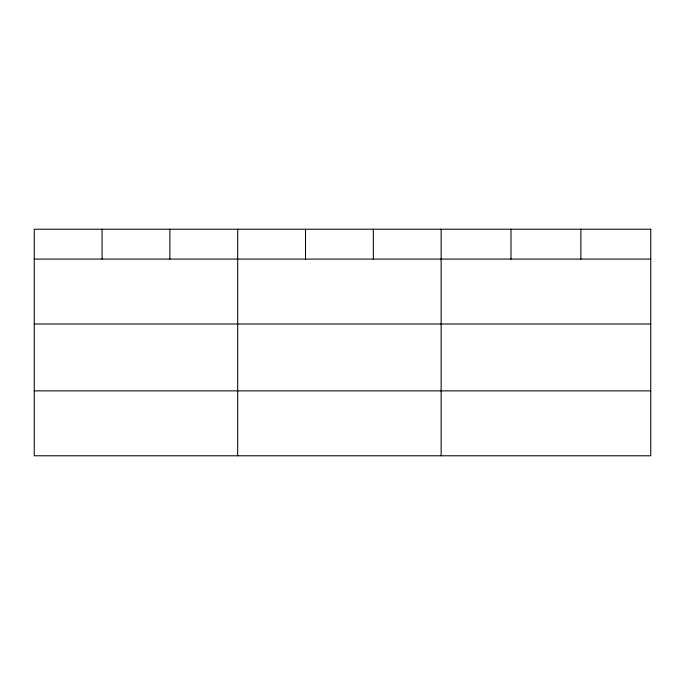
<?xml version="1.0" encoding="UTF-8"?>
<svg xmlns="http://www.w3.org/2000/svg" width="685" height="685" viewBox="0 0 685 685"><rect width="100%" height="100%" fill="white"/><g stroke="black" fill="none" stroke-linecap="round" stroke-linejoin="round"><path stroke-width="1.03" d="M34.25 259.084L650.75 259.084M34.25 323.996L650.75 323.996M34.25 390.87L650.75 390.87M580.88 229.218L580.88 259.084M511.01 229.218L511.01 259.084M441.14 229.218L441.14 455.782M373.325 229.218L373.325 259.084M305.51 229.218L305.51 259.084M237.695 229.218L237.695 455.782M169.88 229.218L169.88 259.084M102.065 229.218L102.065 259.084M650.75 229.218L34.25 229.218L34.25 455.782L650.75 455.782L650.75 229.218"/></g></svg>
